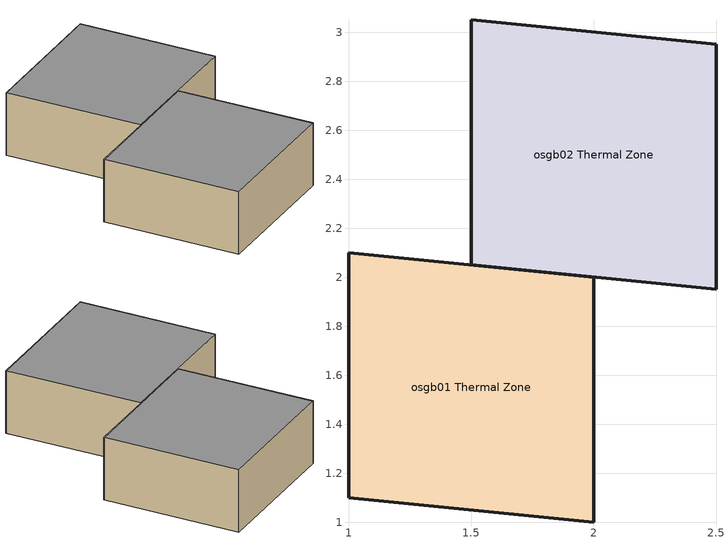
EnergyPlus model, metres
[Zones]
osgb01 Thermal Zone
 floor ground: 1,2.1 2,2 2,1 1,1.1 z0; 1,2.1 2,2 2,1 1,1.1 z0.5
 wall outside: 1,1.1 1,2.1 2,2 2,1 1,1.1 z0:0.5
osgb02 Thermal Zone
 floor ground: 1.5,3.05 2.5,2.95 2.5,1.95 1.5,2.05 z0; 1.5,3.05 2.5,2.95 2.5,1.95 1.5,2.05 z0.5
 wall outside: 1.5,2.05 1.5,3.05 2.5,2.95 2.5,1.95 1.5,2.05 z0:0.5
[Building]
Building 1
[Zone] Multiplier=1; Part of Total Floor Area=Yes
osgb01 Thermal Zone; osgb02 Thermal Zone
